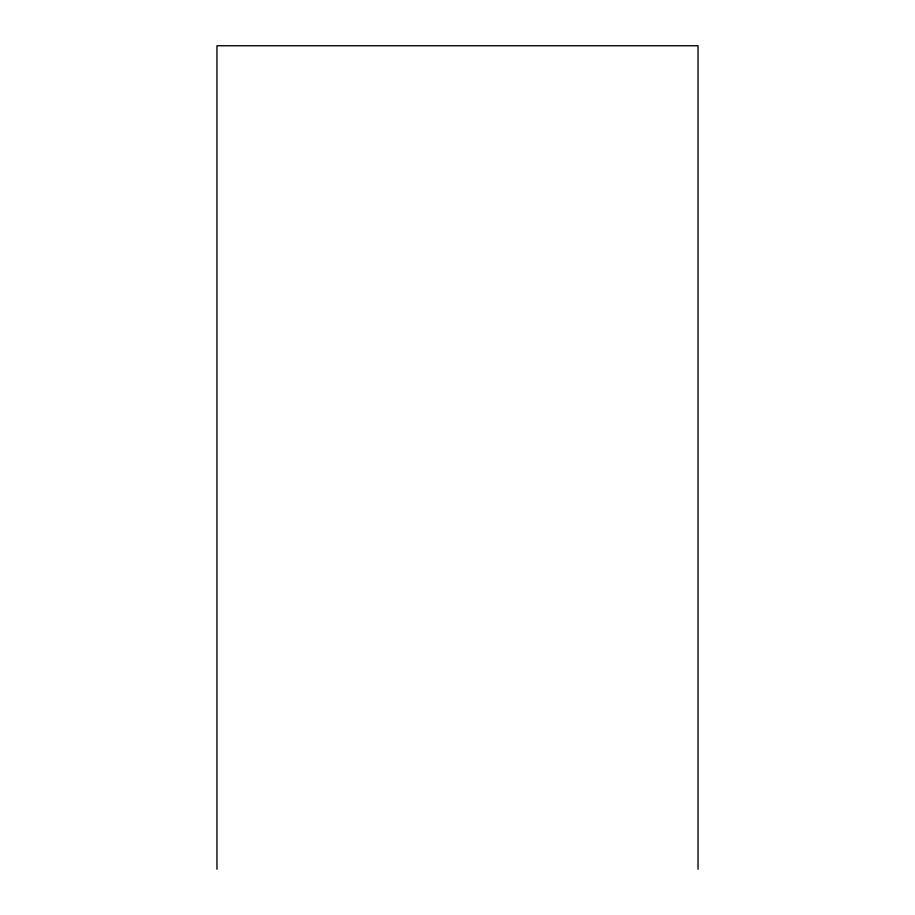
<?xml version="1.0" encoding="UTF-8"?>
<svg xmlns="http://www.w3.org/2000/svg" width="915" height="915" viewBox="0 0 915 915"><rect width="100%" height="100%" fill="white"/><g stroke="black" fill="none" stroke-linecap="round" stroke-linejoin="round"><path stroke-width="1.37" d="M698.042 869.25L698.042 45.75L216.958 45.75L216.958 869.25"/></g></svg>
